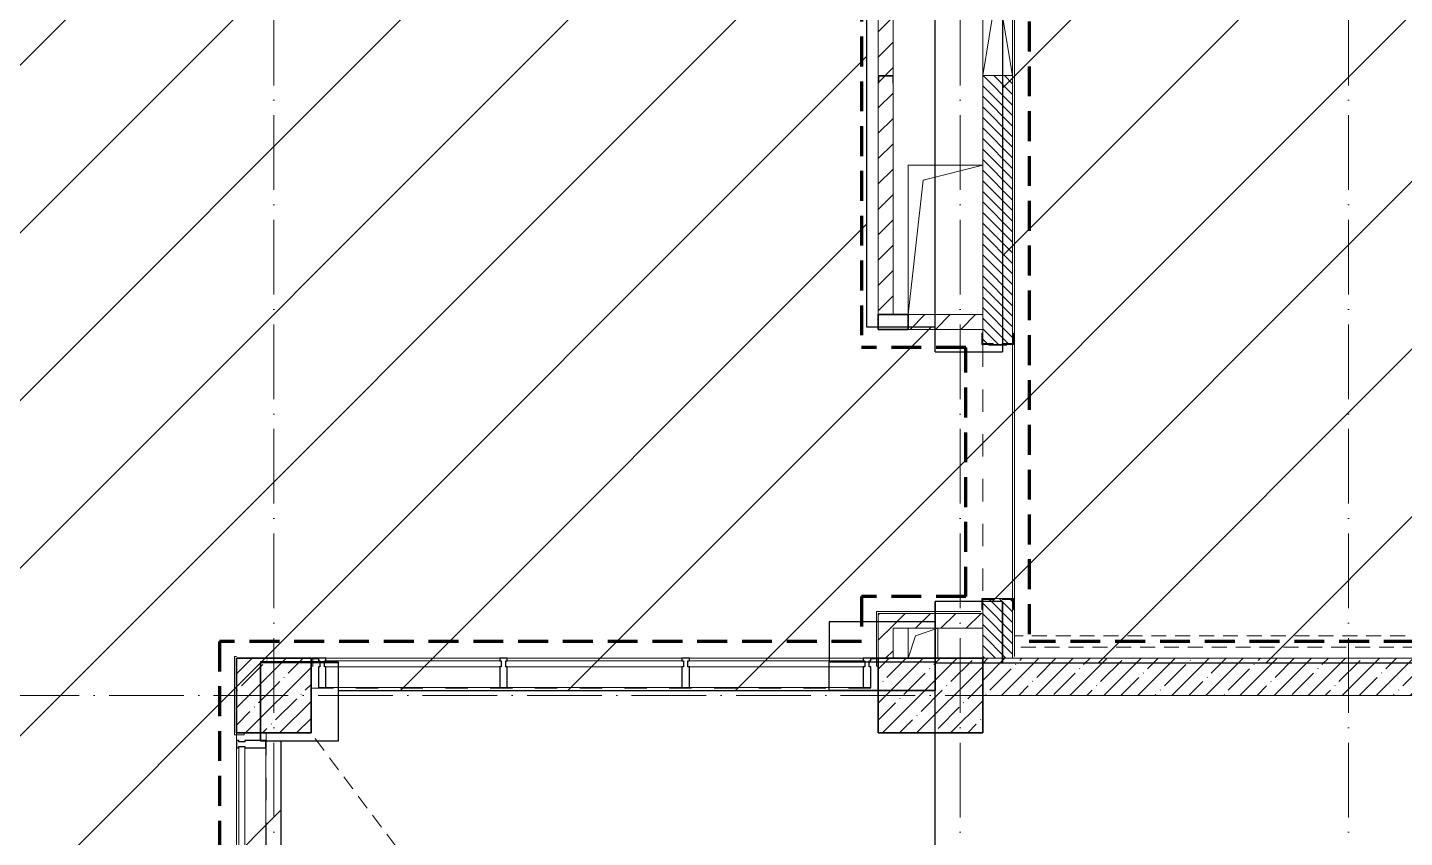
# Model space of a CAD drawing. Header units: millimetres. Extents: x -17017 to 628417, y -109036 to 199237.
# Drawn here: x 481 to 9705, y -72865 to -67443 of the extents above; entities that cross this region are included whole.
import ezdxf

# ---------------------------------------------------------------- set-up
doc = ezdxf.new("R2010")
doc.units = ezdxf.units.MM
for name, pattern in [('200_ШТРИХ_ш1п0_6_', [160, 100, -60]), ('50_200_ШТРИХ_1Т_ш5_п1_п1_', [700, 500, -100, 0, -100]), ('Штрих короткий', [300, 150, -150]), ('Штриховая _2 мм - 1 мм_', [300, 200, -100])]:
    doc.linetypes.add(name, pattern=pattern)
for name, color, linetype, lineweight in [('0-1', 7, 'Continuous', 5), ('0-2', 7, 'Continuous', 9), ('Импосты витража', 7, 'Continuous', 9), ('Импосты витража-1', 7, 'Continuous', 25), ('Линии-1', 7, '200_ШТРИХ_ш1п0_6_', 9), ('Несущие колонны', 7, 'Continuous', 9), ('Несущие колонны-1', 7, 'Continuous', 35), ('Обобщенные модели', 7, 'Continuous', 9), ('Оси-2', 7, '50_200_ШТРИХ_1Т_ш5_п1_п1_', 9), ('Остекление-1', 7, 'Continuous', 9), ('Перемычка-1', 7, 'Штрих короткий', 9), ('Стены-1', 7, 'Continuous', 13), ('стяжа', 7, 'Continuous', 30), ('Штриховка разреза-1', 7, 'Continuous', 9), ('Элементы узлов', 7, 'Continuous', 9)]:
    doc.layers.add(name, color=color, linetype=linetype, lineweight=lineweight)
doc.layers.add('СТ-1_1', color=7, linetype='Штриховая _2 мм - 1 мм_', lineweight=90, true_color=0x888888)
doc.layers.get('0-2').off()
pattern_1 = [(45, (0, 0), (-84.8528, 84.8528), [])]

# ---------------------------------------------------------------- blocks, each defined once
blk = doc.blocks.new('ось2эт')
at = {"layer": 'Оси-2'}
for p, q in [((2129.9, -108435.9), (2129.9, -54635.1)), ((6729.9, -108435.9), (6729.9, -54635.1)), ((9329.9, -108435.9), (9329.9, -54635.1)), ((18329.9, -71915.3), (-12388.8, -71915.3))]:
    blk.add_line(p, q, dxfattribs=at)
blk = doc.blocks.new('BSC_Колонна _Прямоугольная - 500х500-25976076-АИ2_02_План отделки стен 2-го этажа _Часть 2_')
at = {"layer": 'Несущие колонны'}
h = blk.add_hatch(dxfattribs=at)
h.set_pattern_fill('FP_4', color=256, style=0, pattern_type=2)
h.set_pattern_definition([(45, (-12200, -34300), (-114.04925, 114.04925), []), (45, (-12085.95, -34300), (-114.04925, 114.04925), [201.613, -40.323, 3.353, -36.97])])
h.paths.add_polyline_path([(-250, -250), (250, -250), (250, 250), (-250, 250)], flags=0)
at = {"layer": 'Несущие колонны-1'}
for p, q in [((250, 250), (-250, 250)), ((-250, 250), (-250, -250)), ((250, -250), (250, 250)), ((-250, -250), (250, -250))]:
    blk.add_line(p, q, dxfattribs=at)
blk = doc.blocks.new('BSC_Колонна _Прямоугольная - 500х700-V3-АИ2_02_План отделки стен 2-го этажа _Часть 2_')
at = {"layer": 'Несущие колонны'}
h = blk.add_hatch(dxfattribs=at)
h.set_pattern_fill('FP_8', color=256, style=0, pattern_type=2)
h.set_pattern_definition([(315, (-34300, 16600), (114.04925, 114.04925), []), (315, (-34300, 16485.95), (114.04925, 114.04925), [201.613, -40.323, 3.353, -36.97])])
h.paths.add_polyline_path([(-250, 350), (-250, -350), (250, -350), (250, 350)], flags=0)
at = {"layer": 'Несущие колонны-1'}
for p, q in [((250, 350), (-250, 350)), ((-250, 350), (-250, -350)), ((250, -350), (250, 350)), ((-250, -350), (250, -350))]:
    blk.add_line(p, q, dxfattribs=at)
blk = doc.blocks.new('Проем_Дверь_Прямоугольный - 1700х2400h_дверные проемы-28445702-АИ2_02_План отделки стен 2-го этажа _Часть 2_')
at = {"layer": 'Перемычка-1'}
for p, q in [((850, 100), (-850, 100)), ((850, -100), (-850, -100))]:
    blk.add_line(p, q, dxfattribs=at)
blk = doc.blocks.new('PNS_Панель прямоугольная2 - Нр_Стекло - 40мм-35245332-АИ2_02_План отделки стен 2-го этажа _Часть 2_')
at = {"layer": 'Остекление-1'}
for p, q in [((-592.5, 0), (592.5, 0)), ((582.5, 0), (-582.5, 0)), ((-582.5, -40), (582.5, -40))]:
    blk.add_line(p, q, dxfattribs=at)
blk = doc.blocks.new('Прямоугольный импост - Импост структурный с накладкой - 180мм-35245327-АИ2_02_План отделки стен 2-го этажа _Часть 2_')
at = {"layer": 'Импосты витража'}
for p, q in [((13715, 34550), (12550, 34550)), ((13715, 34353), (12550, 34353))]:
    blk.add_line(p, q, dxfattribs=at)
blk = doc.blocks.new('Прямоугольный импост - Импост структурный с накладкой - 180мм-28950551-АИ2_02_План отделки стен 2-го этажа _Часть 2_')
at = {"layer": 'Импосты витража-1'}
for p, q in [((-25, 40), (-25, 180)), ((-25, 180), (25, 180)), ((25, 180), (25, 40)), ((-15, 40), (-25, 40)), ((-25, -17), (-25, 0)), ((-25, 0), (-15, 0)), ((-15, 0), (-15, 40)), ((15, 40), (15, 0)), ((25, 40), (15, 40)), ((15, 0), (25, 0)), ((25, 0), (25, -17)), ((25, -17), (-25, -17))]:
    blk.add_line(p, q, dxfattribs=at)
blk = doc.blocks.new('Прямоугольный импост - 50 мм_заглушка-27496173-АИ2_02_План отделки стен 2-го этажа _Часть 2_')
at = {"layer": 'Импосты витража-1'}
for p, q in [((0, -15), (-50, -15)), ((-50, -15), (-50, -17)), ((-50, -17), (0, -17))]:
    blk.add_line(p, q, dxfattribs=at)
blk = doc.blocks.new('Прямоугольный импост - 50 мм_заглушка-28950599-АИ2_02_План отделки стен 2-го этажа _Часть 2_')
at = {"layer": 'Импосты витража-1'}
for p, q in [((-50, -15), (0, -15)), ((-50, -17), (-50, -15)), ((0, -17), (-50, -17))]:
    blk.add_line(p, q, dxfattribs=at)
blk = doc.blocks.new('PNS_Панель прямоугольная2 - Нр_Стекло - 40мм-35245370-АИ2_02_План отделки стен 2-го этажа _Часть 2_')
at = {"layer": 'Остекление-1'}
for p, q in [((-595, 0), (595, 0)), ((585, 0), (-585, 0)), ((-585, -40), (585, -40))]:
    blk.add_line(p, q, dxfattribs=at)
blk = doc.blocks.new('Прямоугольный импост - Импост структурный с накладкой - 180мм-35245368-АИ2_02_План отделки стен 2-го этажа _Часть 2_')
at = {"layer": 'Импосты витража'}
for p, q in [((14935, 34550), (13765, 34550)), ((14935, 34353), (13765, 34353))]:
    blk.add_line(p, q, dxfattribs=at)
blk = doc.blocks.new('PNS_Панель прямоугольная2 - Нр_Стекло - 40мм-35254988-АИ2_02_План отделки стен 2-го этажа _Часть 2_')
at = {"layer": 'Остекление-1'}
for p, q in [((-652.5, 0), (652.5, 0)), ((642.5, 0), (-642.5, 0)), ((-642.5, -40), (642.5, -40))]:
    blk.add_line(p, q, dxfattribs=at)
blk = doc.blocks.new('Прямоугольный импост - Импост структурный с накладкой - 180мм-35254970-АИ2_02_План отделки стен 2-го этажа _Часть 2_')
at = {"layer": 'Импосты витража'}
for p, q in [((11950, 29935), (11950, 28650)), ((12147, 29935), (12147, 28650))]:
    blk.add_line(p, q, dxfattribs=at)
blk = doc.blocks.new('154_Стойка_СКБ_Уголок - СМ-2480_200-28346303-АИ2_02_План отделки стен 2-го этажа _Часть 2_')
at = {"layer": 'Обобщенные модели'}
for p, q in [((125, 156), (125, 81)), ((200, 156), (125, 156)), ((131, 81), (131, 150)), ((131, 150), (200, 150)), ((200, 150), (200, 156)), ((125, 81), (131, 81)), ((131, 19), (125, 19)), ((125, 19), (125, -56)), ((131, -50), (131, 19)), ((125, -56), (200, -56)), ((200, -50), (131, -50)), ((200, -56), (200, -50))]:
    blk.add_line(p, q, dxfattribs=at)
blk = doc.blocks.new('Стойка_Влож_Полоса боковая - Полоса-28213942-АИ2_02_План отделки стен 2-го этажа _Часть 2_')
at = {"layer": 'Обобщенные модели'}
for p, q in [((-5, 60), (0, 60)), ((-5, -60), (-5, 60)), ((0, 31), (0, -31)), ((0, -60), (-5, -60))]:
    blk.add_line(p, q, dxfattribs=at)
blk = doc.blocks.new('Фахверк_СКБ_Уголок - 200_3960-28268576-АИ2_02_План отделки стен 2-го этажа _Часть 2_')
at = {"layer": 'Обобщенные модели'}
for p, q in [((200, 156), (125, 156)), ((125, 156), (125, 81)), ((131, 81), (131, 150)), ((131, 150), (200, 150)), ((200, 150), (200, 156)), ((125, 81), (131, 81)), ((131, 19), (125, 19)), ((125, 19), (125, -56)), ((131, -50), (131, 19)), ((125, -56), (200, -56)), ((200, -50), (131, -50)), ((200, -56), (200, -50))]:
    blk.add_line(p, q, dxfattribs=at)
blk = doc.blocks.new('154_Фахверк_СКБ_Швеллер - Тип_100_3960-28318856-АИ2_02_План отделки стен 2-го этажа _Часть 2_')
at = {"layer": 'Обобщенные модели'}
for p, q in [((175, 50), (125, 50)), ((125, 50), (125, -50)), ((128, 47), (175, 47)), ((128, -47), (128, 47)), ((175, 47), (175, 50)), ((125, -50), (175, -50)), ((175, -47), (128, -47)), ((175, -50), (175, -47))]:
    blk.add_line(p, q, dxfattribs=at)
blk = doc.blocks.new('AR_Отверстие прямоугольное _в плите_ - AR_Отверстие прямоугольное _в плите_-V235-АИ2_02_План отделки стен 2-го этажа _Часть 2_')
at = {"layer": 'Обобщенные модели'}
for p, q in [((-100, 100), (-100, -100)), ((-50, 50), (100, 100)), ((100, -100), (100, 100)), ((-100, -100), (-50, 50))]:
    blk.add_line(p, q, dxfattribs=at)
blk = doc.blocks.new('AR_Отверстие прямоугольное _в плите_ - AR_Отверстие прямоугольное _в плите_-V236-АИ2_02_План отделки стен 2-го этажа _Часть 2_')
at = {"layer": 'Обобщенные модели'}
for p, q in [((250, 500), (-250, 500)), ((-250, 500), (-250, -500)), ((-150, 400), (250, 500)), ((-250, -500), (-150, 400))]:
    blk.add_line(p, q, dxfattribs=at)
blk = doc.blocks.new('Проем_Дверь_Прямоугольный - 3800х2800h_витражные проемы-35314083-АИ2_02_План отделки стен 2-го этажа _Часть 2_')
at = {"layer": 'Перемычка-1'}
for p, q in [((1900, 100), (-1900, 100)), ((1900, -100), (-1900, -100))]:
    blk.add_line(p, q, dxfattribs=at)
blk = doc.blocks.new('Проем_Дверь_Прямоугольный - 5500х2800h_витражные проемы-35314110-АИ2_02_План отделки стен 2-го этажа _Часть 2_')
at = {"layer": 'Перемычка-1'}
for p, q in [((2750, 100), (-2750, 100)), ((2750, -100), (-2750, -100))]:
    blk.add_line(p, q, dxfattribs=at)
blk = doc.blocks.new('AR_Отверстие прямоугольное _в стене_ - AR_Отверстие прямоугольное _в стене__ОВ-36896535-АИ2_02_План отделки стен 2-го этажа _Часть 2_')
at = {"layer": 'Элементы узлов'}
for p, q in [((-600, -100), (-600, 100)), ((-600, 100), (600, 100)), ((600, 100), (-600, -100)), ((-600, 100), (600, -100)), ((600, 100), (-600, 100)), ((-600, 100), (-600, -100)), ((600, 100), (600, -100)), ((600, -100), (600, 100)), ((600, -100), (-600, -100)), ((-600, -100), (600, -100))]:
    blk.add_line(p, q, dxfattribs=at)
blk = doc.blocks.new('BSC_Колонна _Прямоугольная1 - 200х100 _металл_-35191705-АИ2_02_План отделки стен 2-го этажа _Часть 2_')
at = {"layer": 'Несущие колонны-1'}
for p, q in [((100, 50), (-100, 50)), ((-100, 50), (-100, -50)), ((100, -50), (100, 50)), ((-100, -50), (100, -50))]:
    blk.add_line(p, q, dxfattribs=at)
blk = doc.blocks.new('0125-Р-ОО-Ш2-АР-о_23_10_2024_rvt-1-АИ2_02_План отделки стен 2-го этажа _Часть 2_')
at = {"layer": 'Штриховка разреза-1'}
h = blk.add_hatch(dxfattribs=at)
h.set_pattern_fill('FP_2', color=256, style=0, pattern_type=2)
h.set_pattern_definition([(135, (0, 0), (-35.35534, -35.35534), [])])
h.paths.add_polyline_path([(16950, 34550), (17150, 34550), (17150, 34944), (17081, 34944), (17081, 34950), (17019, 34950), (17019, 34944), (16950, 34944), (16950, 34682.4)], flags=0)
h.paths.add_polyline_path([(17019, 36650), (17081, 36650), (17081, 36656), (17150, 36656), (17150, 38450), (16950, 38450), (16950.7, 36656), (17019, 36656)], flags=0)
h.paths.add_polyline_path([(16950, 39650), (17150, 39650), (17150, 43000), (16950, 43000), (16950, 40050)], flags=0)
h = blk.add_hatch(dxfattribs=at)
h.set_pattern_fill('FP_3', color=256, style=0, pattern_type=2)
h.set_pattern_definition(pattern_1)
h.paths.add_polyline_path([(16250, 36850), (16350, 36850), (16350, 38400), (16347, 38400), (16347, 38447), (16253, 38447), (16253, 38400), (16250, 38400), (16250, 38378.5)], flags=0)
h.paths.add_polyline_path([(16350, 38450), (16350, 40050), (16250, 40050), (16250, 38450), (16347, 38450)], flags=0)
h = blk.add_hatch(dxfattribs=at)
h.set_pattern_fill('FP_3', color=256, style=0, pattern_type=2)
h.set_pattern_definition(pattern_1)
h.paths.add_polyline_path([(16950, 36750), (16950, 36850), (16450, 36850), (16450, 36750), (16459.1, 36750)], flags=0)
h = blk.add_hatch(dxfattribs=at)
h.set_pattern_fill('FP_3', color=256, style=0, pattern_type=2)
h.set_pattern_definition(pattern_1)
h.paths.add_polyline_path([(16250, 34550), (16350, 34550), (16350, 34850), (16250, 34850), (16250, 34682.4)], flags=0)
h = blk.add_hatch(dxfattribs=at)
h.set_pattern_fill('FP_3', color=256, style=0, pattern_type=2)
h.set_pattern_definition(pattern_1)
h.paths.add_polyline_path([(16950, 34750), (16950, 34850), (16350, 34850), (16350, 34750), (16459.1, 34750)], flags=0)
h = blk.add_hatch(dxfattribs=at)
h.set_pattern_fill('FP_1', color=256, style=0, pattern_type=2)
h.set_pattern_definition([(45, (0, 0), (-114.04925, 114.04925), []), (45, (114.05, 0), (-114.04925, 114.04925), [201.612, -40.322, 3.353, -36.97])])
h.paths.add_polyline_path([(25200, 34300), (25200, 34550), (16950, 34550), (16950, 34300), (23915, 34300)], flags=0)
at = {"layer": 'Линии-1'}
for p, q in [((24900, 34700), (17162, 34700)), ((24825, 34625), (17162, 34625)), ((16563.3, 28550), (12450, 34050))]:
    blk.add_line(p, q, dxfattribs=at)
at = {"layer": 'Стены-1'}
for p, q in [((16250, 40050), (16250, 38450)), ((16350, 38450), (16350, 40050)), ((16250, 38400), (16250, 36850)), ((16350, 36850), (16350, 38400)), ((16950, 38450), (16950, 36725)), ((17150, 36725), (17150, 38450)), ((16950, 36850), (16450, 36850)), ((16950, 36750), (16950, 36850)), ((16450, 36750), (16950, 36750)), ((16950, 34875), (16950, 34550)), ((17081, 34950), (17019, 34950)), ((17150, 34550), (17150, 34875)), ((16350, 34850), (16250, 34850)), ((16250, 34850), (16250, 34550)), ((16950, 34850), (16350, 34850)), ((16950, 34750), (16950, 34850)), ((16350, 34750), (16950, 34750)), ((16350, 34550), (16350, 34750)), ((16950, 34550), (17150, 34550)), ((25200, 34550), (16950, 34550)), ((16950, 34300), (25200, 34300))]:
    blk.add_line(p, q, dxfattribs=at)
at = {"layer": '0-2'}
for name, p, rotation in [('AR_Отверстие прямоугольное _в стене_ - AR_Отверстие прямоугольное _в стене__ОВ-36896535-АИ2_02_План отделки стен 2-го этажа _Часть 2_', (17050, 39050), 270.0000000000007), ('154_Фахверк_СКБ_Швеллер - Тип_100_3960-28318856-АИ2_02_План отделки стен 2-го этажа _Часть 2_', (16300, 38575), 269.9999999999999), ('BSC_Колонна _Прямоугольная1 - 200х100 _металл_-35191705-АИ2_02_План отделки стен 2-го этажа _Часть 2_', (16350, 36800), 180), ('154_Стойка_СКБ_Уголок - СМ-2480_200-28346303-АИ2_02_План отделки стен 2-го этажа _Часть 2_', (17100, 36525), 90.00000000000071), ('Проем_Дверь_Прямоугольный - 1700х2400h_дверные проемы-28445702-АИ2_02_План отделки стен 2-го этажа _Часть 2_', (17050, 35800), 90.00000000000071), ('Стойка_Влож_Полоса боковая - Полоса-28213942-АИ2_02_План отделки стен 2-го этажа _Часть 2_', (17050, 36650), 90.00000000000072), ('Фахверк_СКБ_Уголок - 200_3960-28268576-АИ2_02_План отделки стен 2-го этажа _Часть 2_', (17000, 35075), 270.0000000000007), ('Прямоугольный импост - 50 мм_заглушка-27496173-АИ2_02_План отделки стен 2-го этажа _Часть 2_', (12450, 34533), 180), ('Проем_Дверь_Прямоугольный - 3800х2800h_витражные проемы-35314083-АИ2_02_План отделки стен 2-го этажа _Часть 2_', (14350, 34450), 180), ('BSC_Колонна _Прямоугольная - 500х700-V3-АИ2_02_План отделки стен 2-го этажа _Часть 2_', (16600, 34300), 89.9999999999999), ('Проем_Дверь_Прямоугольный - 5500х2800h_витражные проемы-35314110-АИ2_02_План отделки стен 2-го этажа _Часть 2_', (12050, 31300), 89.9999999999999), ('PNS_Панель прямоугольная2 - Нр_Стекло - 40мм-35254988-АИ2_02_План отделки стен 2-го этажа _Часть 2_', (11967, 33307.5), 89.99999999999918)]:
    blk.add_blockref(name, p, dxfattribs=dict(at, rotation=rotation))
for name, p in [('AR_Отверстие прямоугольное _в плите_ - AR_Отверстие прямоугольное _в плите_-V236-АИ2_02_План отделки стен 2-го этажа _Часть 2_', (16700, 37350)), ('AR_Отверстие прямоугольное _в плите_ - AR_Отверстие прямоугольное _в плите_-V235-АИ2_02_План отделки стен 2-го этажа _Часть 2_', (16550, 34650)), ('BSC_Колонна _Прямоугольная - 500х500-25976076-АИ2_02_План отделки стен 2-го этажа _Часть 2_', (12200, 34300)), ('PNS_Панель прямоугольная2 - Нр_Стекло - 40мм-35245332-АИ2_02_План отделки стен 2-го этажа _Часть 2_', (13132.5, 34533)), ('Прямоугольный импост - Импост структурный с накладкой - 180мм-35245327-АИ2_02_План отделки стен 2-го этажа _Часть 2_', (0, 0)), ('PNS_Панель прямоугольная2 - Нр_Стекло - 40мм-35245370-АИ2_02_План отделки стен 2-го этажа _Часть 2_', (14350, 34533)), ('Прямоугольный импост - Импост структурный с накладкой - 180мм-35245368-АИ2_02_План отделки стен 2-го этажа _Часть 2_', (0, 0)), ('PNS_Панель прямоугольная2 - Нр_Стекло - 40мм-35245332-АИ2_02_План отделки стен 2-го этажа _Часть 2_', (15567.5, 34533)), ('Прямоугольный импост - Импост структурный с накладкой - 180мм-35245327-АИ2_02_План отделки стен 2-го этажа _Часть 2_', (2435, 0)), ('Прямоугольный импост - Импост структурный с накладкой - 180мм-35254970-АИ2_02_План отделки стен 2-го этажа _Часть 2_', (0, 4015))]:
    blk.add_blockref(name, p, dxfattribs=at)
at = {"layer": '0-2', "extrusion": (0, 0, -1)}
for name, p, rotation in [('Прямоугольный импост - Импост структурный с накладкой - 180мм-28950551-АИ2_02_План отделки стен 2-го этажа _Часть 2_', (-12525, 34533), 180), ('Прямоугольный импост - Импост структурный с накладкой - 180мм-28950551-АИ2_02_План отделки стен 2-го этажа _Часть 2_', (-13740, 34533), 180), ('Прямоугольный импост - Импост структурный с накладкой - 180мм-28950551-АИ2_02_План отделки стен 2-го этажа _Часть 2_', (-14960, 34533), 180), ('Прямоугольный импост - Импост структурный с накладкой - 180мм-28950551-АИ2_02_План отделки стен 2-го этажа _Часть 2_', (-16175, 34533), 180), ('Прямоугольный импост - 50 мм_заглушка-28950599-АИ2_02_План отделки стен 2-го этажа _Часть 2_', (-16250, 34533), 180), ('Прямоугольный импост - Импост структурный с накладкой - 180мм-28950551-АИ2_02_План отделки стен 2-го этажа _Часть 2_', (-11967, 33975), 90.00000000000081)]:
    blk.add_blockref(name, p, dxfattribs=dict(at, rotation=rotation))
blk = doc.blocks.new('2ч2эт')
at = {"layer": 'СТ-1_1'}
for p, q in [((7191.9, -62903.3), (7191.9, -71553.3)), ((6067.9, -63003.3), (6067.9, -69585.3)), ((6767.9, -69585.3), (6067.9, -69585.3)), ((6767.9, -71253.3), (6767.9, -69585.3)), ((6767.9, -71253.3), (6067.9, -71253.3)), ((6067.9, -71253.3), (6067.9, -71553.3)), ((6067.9, -71553.3), (1767.9, -71553.3)), ((1767.9, -71553.3), (1767.9, -77553.3)), ((15467.9, -71553.3), (7191.9, -71553.3))]:
    blk.add_line(p, q, dxfattribs=at)
at = {"layer": 'Стены-1'}
for p, q in [((7091.9, -71653.3), (7091.9, -63003.3)), ((7079.9, -67765.3), (7079.9, -69490.3)), ((7079.9, -69565.3), (7079.9, -71265.3)), ((6867.9, -71353.3), (6167.9, -71353.3)), ((6167.9, -71353.3), (6167.9, -71718.3)), ((6179.9, -71365.3), (6867.9, -71365.3)), ((6179.9, -71665.3), (6179.9, -71365.3)), ((7079.9, -71340.3), (7079.9, -71653.3)), ((1867.9, -71653.3), (1867.9, -72177.3)), ((1879.9, -71653.3), (1867.9, -71653.3)), ((2391.9, -71718.3), (2391.9, -71665.3)), ((2379.9, -71718.3), (2391.9, -71718.3)), ((6167.9, -71718.3), (6179.9, -71718.3)), ((1867.9, -72177.3), (1932.9, -72177.3)), ((1932.9, -72177.3), (1932.9, -72165.3))]:
    blk.add_line(p, q, dxfattribs=at)
at = {"layer": 'стяжа'}
for points in [[(6562, -58775.3), (6562, -63155.3), (6102, -63155.3), (6102, -69446.8), (6562, -69446.8)], [(6562, -69615.3), (6562, -58775.3)], [(6812, -60575.3), (7112, -60575.3), (7112, -60825.3), (7112, -62175.3), (6812, -62175.3), (6812, -63055.3), (7012, -63055.3), (7012, -69615.3)], [(7012, -71285.3), (7012, -71695.3), (15592, -71695.3), (15592, -66215.3), (15192, -66215.3), (15192, -65695.3), (15592, -65695.3), (15592, -60875.3), (15362, -60875.3), (15362, -60625.3), (9912, -60625.3)], [(6812, -63055.3), (7012, -63055.3), (7012, -69615.3)], [(6562, -69615.3), (7012, -69615.3)], [(6562, -89400.5), (6562, -71285.3)], [(7012, -71285.3), (6562, -71285.3)], [(7012, -71285.3), (7012, -71695.3)], [(2042, -71690.3), (2042, -72220.3)], [(2562, -71690.3), (2042, -71690.3)], [(2562, -71695.3), (2562, -72220.3), (2042, -72220.3), (2042, -71695.3)], [(2562, -71695.3), (2042, -71695.3)], [(2562, -71690.3), (2562, -72220.3)], [(2562, -71882.4), (6562, -71882.4)], [(2178.2, -72220.3), (2178.2, -77695.3)]]:
    blk.add_lwpolyline(points, dxfattribs=at)
for points in [[(7012, -71285.3), (6562, -71285.3), (6562, -71695.3), (7012, -71695.3)], [(5852, -71690.3), (6562, -71690.3), (6562, -71421.7), (5852, -71421.7)], [(6562, -71882.4), (5852, -71882.4), (5852, -71690.3), (6562, -71690.3)]]:
    blk.add_lwpolyline(points, close=True, dxfattribs=at)
at = {"layer": '0-1'}
blk.add_blockref('0125-Р-ОО-Ш2-АР-о_23_10_2024_rvt-1-АИ2_02_План отделки стен 2-го этажа _Часть 2_', (-10070.1, -106215.3), dxfattribs=at)

msp = doc.modelspace()

# ---------------------------------------------------------------- hatches: boundary and pattern name
at = {"layer": 'стяжа'}
h = msp.add_hatch(dxfattribs=at)
h.set_pattern_fill('ANSI31', color=5, scale=250)
h.set_pattern_definition([(45, (4472.5, -59163.1), (-561.266, 561.266), [])])
h.paths.add_polyline_path([(13742, -89400.5), (12812, -89400.5), (6162, -89400.5), (6162, -89950.4), (12812, -89960.5), (12812, -94460.5), (13012, -94460.5), (13012, -94955.3), (15112, -94955.3), (15112, -94443.1), (15322, -94443.1), (15322, -94230.5), (15762, -94230.5), (15762, -90460.5), (15322, -90460.5), (15322, -89960.5), (13742, -89960.5)])
h.paths.add_polyline_path([(15592, -66215.3), (15192, -66215.3), (15192, -65695.3), (15592, -65695.3), (15592, -63285.3), (15464.5, -63285.3), (15464.5, -62800.4), (15592, -62800.4), (15592, -60875.3), (15362, -60875.3), (15362, -60625.3), (12222, -60625.3), (12222, -61275.3), (9132, -61275.3), (9132, -60575.3), (8692, -60575.3), (8692, -60325.3), (9912, -60325.3), (9912, -58904.6), (9862, -58904.6), (9862, -58299.1), (9912, -58299.1), (9912, -56925.3), (6812, -56925.3), (6812, -57175.3), (6312, -57175.3), (6062, -57175.3), (6062, -56925.3), (2562, -56925.3), (2562, -57345.3), (2042, -57345.3), (2042, -56925.3), (-2138, -56925.3), (-2138, -58005.3), (-2388, -58005.3), (-2388, -57961), (-2788, -57961), (-2788, -56925.3), (-9668, -56925.3), (-9668, -57165.3), (-9778, -57165.3), (-9778, -57376.1), (-9888, -57376.1), (-9888, -60155.3), (-9638, -60155.3), (-9638, -60655.3), (-9888, -60655.3), (-9888, -62707.2), (-9738, -62707.2), (-9738, -63240.1), (-9888, -63240.1), (-9888, -65675.3), (-9598, -65675.3), (-9598, -65925.3), (-2888, -65925.3), (-2888, -63325.3), (-2388, -63325.3), (-2388, -61148.8), (-2758, -61148.8), (-2758, -59948.8), (-2388, -59948.8), (-2388, -59705.3), (-2138, -59705.3), (-2138, -72625.3), (-2388, -72625.3), (-2388, -72225.3), (-2788, -72225.3), (-2788, -70635.3), (-2388, -70635.3), (-2388, -69135.3), (-2788, -69135.3), (-2928.7, -69135.3), (-2928.7, -66175.1), (-9833, -66175.1), (-9833, -66315.1), (-9973, -66315.1), (-9973, -68675.1), (-9723, -68675.1), (-9723, -69175.1), (-9833, -69175.1), (-9833, -69315.1), (-9973, -69315.1), (-9973, -71540.3), (-9833, -71540.3), (-9833, -71675.1), (-9723, -71675.1), (-9723, -72175.1), (-9973, -72175.1), (-9973, -77655.1), (-9723, -77655.1), (-9723, -78155.1), (-9738, -78155.1), (-9738, -78390.1), (-9973, -78390.1), (-9973, -80457.8), (-9755.8, -80457.8), (-9755.8, -80675.1), (-9723, -80675.1), (-9723, -81175.1), (-9787.7, -81175.1), (-9787.7, -81360.3), (-9973, -81360.3), (-9973, -86532.6), (-9750.6, -86532.6), (-9750.6, -86755.1), (-9723, -86755.1), (-9723, -87255.1), (-9838.3, -87255.1), (-9838.3, -87389.8), (-9973, -87389.8), (-9973, -89355.1), (-9686, -89355.1), (-9686, -89495.1), (-9973, -89495.1), (-9973, -89703.9), (-9853.5, -89703.9), (-9853.5, -89945.4), (-9723, -89945.4), (-9723, -90445.4), (-9973, -90445.4), (-9973, -94375.1), (-9723, -94375.1), (-9723, -94625.1), (-7673, -94625.1), (-7673, -94145.1), (-3003, -94145.1), (-3003, -92615.1), (-2388, -92615.1), (-2388, -91955.4), (-2138, -91955.4), (-2138, -94925.3), (2042, -94925.3), (2042, -94365.3), (2562, -94365.3), (2562, -94625.3), (5572, -94625.3), (5572, -94285.3), (6162, -94285.3), (6162, -92315.3), (6162, -91180.3), (6162, -89960.6), (6154.9, -89960.6), (2562, -89950.4), (2562, -90475.4), (2042, -90475.4), (2042, -89950.4), (2042, -89945.4), (2201, -89945.4), (2201, -87175.4), (2042, -87175.4), (2042, -85985.4), (1200.5, -85985.4), (1200.5, -77695.3), (2042, -77695.3), (2178.2, -77695.3), (2178.2, -72220.3), (2042, -72220.3), (2042, -71695.3), (2042, -71690.3), (2562, -71690.3), (2562, -71882.4), (5852, -71882.4), (5852, -71690.3), (5852, -71421.7), (6562, -71421.7), (6562, -71285.3), (7012, -71285.3), (7012, -71695.3), (15592, -71695.3)])
h.paths.add_polyline_path([(7012, -69615.3), (6562, -69615.3), (6562, -69446.8), (6102, -69446.8), (6102, -63155.3), (6562, -63155.3), (6562, -58775.3), (6812, -58775.3), (6812, -60325.3), (7112, -60325.3), (7112, -60575.3), (7112, -60825.3), (7112, -62175.3), (6812, -62175.3), (6812, -63055.3), (7012, -63055.3)], flags=16)
h.paths.add_polyline_path([(2562, -66200.3), (2042, -66200.3), (2042, -65675.3), (2042, -65670.3), (2562, -65670.3)], flags=16)
h.paths.add_polyline_path([(-2138, -74325.3), (-2138, -84740.1), (-2388, -84740.1), (-2388, -84500.1), (-2798, -84500.1), (-2798, -84000.1), (-2388, -84000.1), (-2388, -82235.1), (-2968, -82235.1), (-2968, -80395.1), (-2388, -80395.1), (-2388, -78605.3), (-2918, -78605.3), (-2918, -74465.3), (-2388, -74465.3), (-2388, -74325.3)], flags=16)
h.paths.add_polyline_path([(2562, -60695.3), (2042, -60695.3), (2042, -60170.3), (2562, -60170.3)], flags=16)
h.paths.add_polyline_path([(-2138, -86440.1), (-2138, -86640.1), (-2138, -90775.4), (-2388, -90775.4), (-2388, -90475.4), (-2658, -90475.4), (-2758, -90475.4), (-2758, -89495.1), (-8616, -89495.1), (-8616, -89355.1), (-3003, -89355.1), (-3003, -87055.1), (-2703, -87055.1), (-2703, -86640.1), (-2388, -86640.1), (-2388, -86440.1)], flags=16)
h.paths.add_polyline_path([(-2138, -89950.4), (-2658, -89950.4), (-2658, -89945.4), (-2138, -89945.4)], flags=0)

# ---------------------------------------------------------------- block references
for name in ['ось2эт', '2ч2эт']:
    msp.add_blockref(name, (0, 0), dxfattribs=at)

doc.saveas('drawing.dxf')
